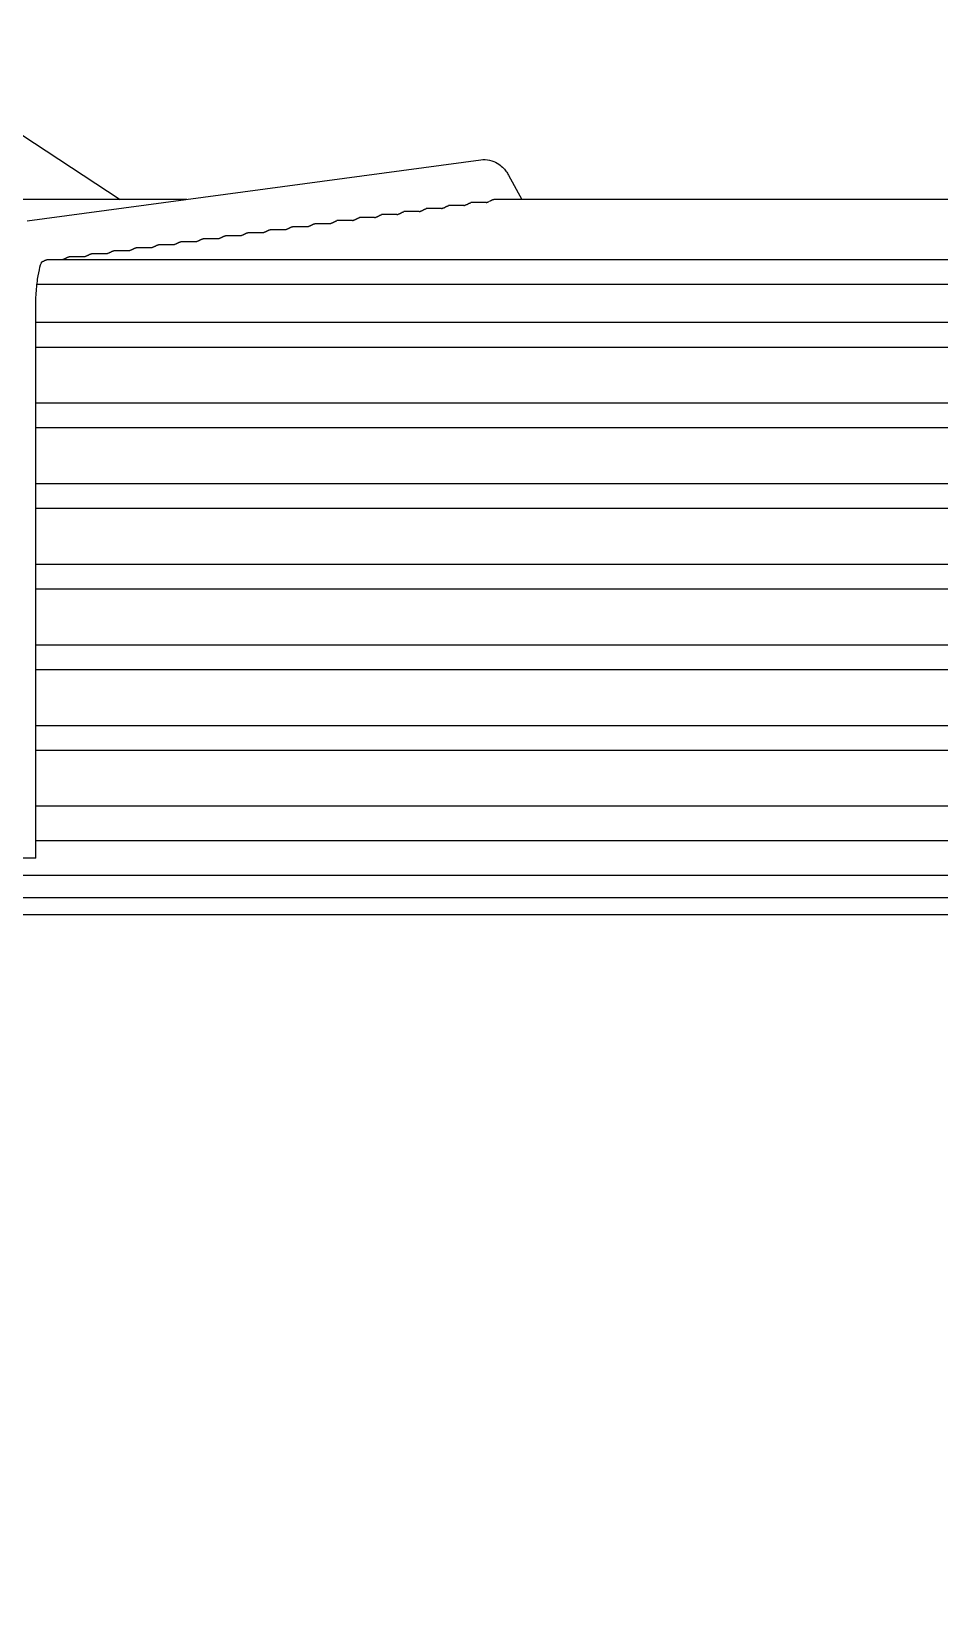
# Model space of a CAD drawing. Header units: millimetres. Extents: x 17700 to 32328, y 19251 to 29476.
# Drawn here: x 17989.74 to 17993.82, y 19600.84 to 19607.91 of the extents above; entities that cross this region are included whole.
import ezdxf

# ---------------------------------------------------------------- set-up
doc = ezdxf.new("R2010")
doc.units = ezdxf.units.MM
doc.header["$LTSCALE"] = 5
doc.layers.add('UNIT', color=6, linetype='Continuous')
doc.styles.add('SUBMITTAL', font='romans.shx', dxfattribs={"width": 0.75})
doc.dimstyles.new('SUBMITTAL', dxfattribs={"dimtxt": 0.09375, "dimasz": 0.09375, "dimexe": 0.03125, "dimexo": 0.0625, "dimgap": 0.0625, "dimtad": 0, "dimdec": 4, "dimzin": 4, "dimdsep": 46, "dimlunit": 4, "dimtxsty": 'SUBMITTAL', "dimcen": 0.09375, "dimclre": 6, "dimadec": 0, "dimazin": 0, "dimtfac": 1, "dimtdec": 0, "dimtofl": 0, "dimtmove": 0, "dimatfit": 3, "dimfxl": 0, "dimfrac": 2, "dimtolj": 1, "dimtzin": 4, "dimarcsym": 0})

msp = doc.modelspace()

# ---------------------------------------------------------------- linework, layer by layer
at = {"layer": 'UNIT'}
for p, q in [((17989.2003, 19607.7721), (17990.1372, 19607.1581)), ((17989.7205, 19607.0615), (17991.7559, 19607.3361)), ((17991.8808, 19607.2662), (17991.9408, 19607.1581)), ((17990.4367, 19607.1581), (17988.931, 19607.1581)), ((17995.8165, 19607.1581), (17991.814, 19607.1581)), ((17991.38, 19607.0894), (17991.3112, 19607.0894)), ((17991.4802, 19607.1029), (17991.4114, 19607.1029)), ((17991.5803, 19607.1164), (17991.5116, 19607.1164)), ((17991.6805, 19607.1299), (17991.6119, 19607.1299)), ((17991.7805, 19607.1434), (17991.7121, 19607.1434)), ((17990.8791, 19607.0219), (17990.8101, 19607.0219)), ((17990.9792, 19607.0354), (17990.9103, 19607.0354)), ((17991.0794, 19607.0489), (17991.0105, 19607.0489)), ((17991.1796, 19607.0624), (17991.1107, 19607.0624)), ((17991.2798, 19607.0759), (17991.211, 19607.0759)), ((17990.3781, 19606.9544), (17990.309, 19606.9544)), ((17990.4783, 19606.9679), (17990.4092, 19606.9679)), ((17990.5785, 19606.9814), (17990.5094, 19606.9814)), ((17990.6787, 19606.9949), (17990.6096, 19606.9949)), ((17990.7789, 19607.0084), (17990.7098, 19607.0084)), ((17997.8227, 19606.8869), (17989.8078, 19606.8869)), ((17989.9774, 19606.9004), (17989.9081, 19606.9004)), ((17990.0776, 19606.9139), (17990.0083, 19606.9139)), ((17990.1778, 19606.9274), (17990.1085, 19606.9274)), ((17990.2779, 19606.9409), (17990.2087, 19606.9409)), ((17989.7642, 19606.7767), (17997.8664, 19606.7767)), ((17989.7583, 19604.1995), (17989.7583, 19606.6689)), ((17997.8722, 19606.605), (17989.7583, 19606.605)), ((17989.7873, 19606.6064), (17989.7894, 19606.605)), ((17990.5369, 19606.6064), (17990.5369, 19606.605)), ((17989.7583, 19606.4948), (17997.8722, 19606.4948)), ((17997.8722, 19606.2428), (17989.7583, 19606.2428)), ((17989.7583, 19606.1326), (17997.8722, 19606.1326)), ((17997.8722, 19605.8806), (17989.7583, 19605.8806)), ((17989.7583, 19605.7704), (17997.8722, 19605.7704)), ((17997.8722, 19605.5184), (17989.7583, 19605.5184)), ((17989.7583, 19605.4081), (17997.8722, 19605.4081)), ((17997.8722, 19605.1562), (17989.7583, 19605.1562)), ((17989.7583, 19605.0459), (17997.8722, 19605.0459)), ((17997.8722, 19604.794), (17989.7583, 19604.794)), ((17989.7583, 19604.6837), (17997.8722, 19604.6837)), ((17997.8722, 19604.4318), (17989.7583, 19604.4318)), ((17989.7583, 19604.2782), (17997.8722, 19604.2782)), ((17989.7583, 19604.1995), (17989.5615, 19604.1995)), ((17989.1893, 19604.1227), (17998.4413, 19604.1227)), ((17976.9452, 19604.0223), (18010.6853, 19604.0223)), ((18010.6853, 19603.9436), (17976.9452, 19603.9436))]:
    msp.add_line(p, q, dxfattribs=at)
for start_param, end_param in [(0.23649, 0.259134), (1.752338, 1.774981)]:
    msp.add_ellipse((17992.0989, 19606.6705), major_axis=(-0.0861, -0.0478), ratio=0.875426, start_param=start_param, end_param=end_param, dxfattribs=at)
for points, knots in [([(17991.7559, 19607.3361), (17991.7692, 19607.3379), (17991.7833, 19607.3372), (17991.8089, 19607.3314), (17991.8204, 19607.3265), (17991.8394, 19607.3152), (17991.847, 19607.3089), (17991.8598, 19607.2964), (17991.8649, 19607.2903), (17991.8738, 19607.2782), (17991.8774, 19607.2722), (17991.8807, 19607.2663), (17991.8808, 19607.2662), (17991.8808, 19607.2662)], [3.1066861, 3.1066861, 3.1066861, 3.1066861, 3.1999885, 3.1999885, 3.2942363, 3.2942363, 3.388484, 3.388484, 3.4827318, 3.4827318, 3.5769796, 3.5769796, 3.577925, 3.577925, 3.577925, 3.577925]), ([(17991.7959, 19607.15), (17991.7969, 19607.1504), (17991.7978, 19607.1509), (17991.7988, 19607.1514), (17991.7997, 19607.1518), (17991.8005, 19607.1523), (17991.8014, 19607.1527), (17991.8022, 19607.1531), (17991.803, 19607.1535), (17991.8037, 19607.1539), (17991.8045, 19607.1543), (17991.8052, 19607.1546), (17991.8059, 19607.155), (17991.8065, 19607.1553), (17991.8072, 19607.1556), (17991.8078, 19607.1559), (17991.8083, 19607.1562), (17991.8089, 19607.1564), (17991.8094, 19607.1567), (17991.8099, 19607.1569), (17991.8104, 19607.1571), (17991.8109, 19607.1573), (17991.8113, 19607.1575), (17991.8117, 19607.1576), (17991.8121, 19607.1577), (17991.8125, 19607.1579), (17991.8128, 19607.1579), (17991.8131, 19607.158), (17991.8134, 19607.1581), (17991.8137, 19607.1581), (17991.8139, 19607.1581), (17991.8139, 19607.1581), (17991.814, 19607.1581), (17991.814, 19607.1581)], [0.2682927, 0.2682927, 0.2682927, 0.2682927, 0.2926829, 0.2926829, 0.2926829, 0.3170732, 0.3170732, 0.3170732, 0.3414634, 0.3414634, 0.3414634, 0.3658537, 0.3658537, 0.3658537, 0.3902439, 0.3902439, 0.3902439, 0.4146341, 0.4146341, 0.4146341, 0.4390244, 0.4390244, 0.4390244, 0.4634146, 0.4634146, 0.4634146, 0.4878049, 0.4878049, 0.4878049, 0.5121951, 0.5121951, 0.5121951, 0.5152045, 0.5152045, 0.5152045, 0.5152045]), ([(17991.2798, 19607.0759), (17991.281, 19607.0763), (17991.2822, 19607.0768), (17991.2833, 19607.0772), (17991.2846, 19607.0777), (17991.2858, 19607.0782), (17991.287, 19607.0787), (17991.2882, 19607.0792), (17991.2893, 19607.0797), (17991.2904, 19607.0802), (17991.2915, 19607.0807), (17991.2925, 19607.0812), (17991.2935, 19607.0816), (17991.2945, 19607.0821), (17991.2954, 19607.0826), (17991.2963, 19607.083), (17991.2972, 19607.0834), (17991.2981, 19607.0838), (17991.2989, 19607.0842), (17991.2997, 19607.0846), (17991.3005, 19607.085), (17991.3012, 19607.0854), (17991.3019, 19607.0857), (17991.3026, 19607.0861), (17991.3033, 19607.0864), (17991.3039, 19607.0867), (17991.3045, 19607.087), (17991.3051, 19607.0873), (17991.3057, 19607.0875), (17991.3062, 19607.0878), (17991.3067, 19607.088), (17991.3072, 19607.0882), (17991.3077, 19607.0884), (17991.3081, 19607.0886), (17991.3086, 19607.0887), (17991.309, 19607.0889), (17991.3093, 19607.089), (17991.3097, 19607.0891), (17991.31, 19607.0892), (17991.3103, 19607.0893), (17991.3106, 19607.0893), (17991.3109, 19607.0894), (17991.3111, 19607.0894), (17991.3111, 19607.0894), (17991.3112, 19607.0894), (17991.3112, 19607.0894)], [0.1733855, 0.1733855, 0.1733855, 0.1733855, 0.195122, 0.195122, 0.195122, 0.2195122, 0.2195122, 0.2195122, 0.2439024, 0.2439024, 0.2439024, 0.2682927, 0.2682927, 0.2682927, 0.2926829, 0.2926829, 0.2926829, 0.3170732, 0.3170732, 0.3170732, 0.3414634, 0.3414634, 0.3414634, 0.3658537, 0.3658537, 0.3658537, 0.3902439, 0.3902439, 0.3902439, 0.4146341, 0.4146341, 0.4146341, 0.4390244, 0.4390244, 0.4390244, 0.4634146, 0.4634146, 0.4634146, 0.4878049, 0.4878049, 0.4878049, 0.5121951, 0.5121951, 0.5121951, 0.5157051, 0.5157051, 0.5157051, 0.5157051]), ([(17991.38, 19607.0894), (17991.3812, 19607.0898), (17991.3824, 19607.0903), (17991.3836, 19607.0907), (17991.3849, 19607.0912), (17991.3861, 19607.0917), (17991.3873, 19607.0922), (17991.3884, 19607.0927), (17991.3896, 19607.0932), (17991.3906, 19607.0937), (17991.3917, 19607.0942), (17991.3928, 19607.0947), (17991.3937, 19607.0952), (17991.3947, 19607.0956), (17991.3957, 19607.0961), (17991.3966, 19607.0965), (17991.3974, 19607.0969), (17991.3983, 19607.0974), (17991.3991, 19607.0978), (17991.3999, 19607.0981), (17991.4007, 19607.0985), (17991.4014, 19607.0989), (17991.4021, 19607.0992), (17991.4028, 19607.0996), (17991.4035, 19607.0999), (17991.4041, 19607.1002), (17991.4048, 19607.1005), (17991.4053, 19607.1008), (17991.4059, 19607.101), (17991.4065, 19607.1013), (17991.407, 19607.1015), (17991.4075, 19607.1017), (17991.4079, 19607.1019), (17991.4084, 19607.1021), (17991.4088, 19607.1022), (17991.4092, 19607.1024), (17991.4096, 19607.1025), (17991.4099, 19607.1026), (17991.4103, 19607.1027), (17991.4106, 19607.1028), (17991.4108, 19607.1028), (17991.4111, 19607.1029), (17991.4113, 19607.1029), (17991.4114, 19607.1029), (17991.4114, 19607.1029), (17991.4114, 19607.1029)], [0.1730327, 0.1730327, 0.1730327, 0.1730327, 0.195122, 0.195122, 0.195122, 0.2195122, 0.2195122, 0.2195122, 0.2439024, 0.2439024, 0.2439024, 0.2682927, 0.2682927, 0.2682927, 0.2926829, 0.2926829, 0.2926829, 0.3170732, 0.3170732, 0.3170732, 0.3414634, 0.3414634, 0.3414634, 0.3658537, 0.3658537, 0.3658537, 0.3902439, 0.3902439, 0.3902439, 0.4146341, 0.4146341, 0.4146341, 0.4390244, 0.4390244, 0.4390244, 0.4634146, 0.4634146, 0.4634146, 0.4878049, 0.4878049, 0.4878049, 0.5121951, 0.5121951, 0.5121951, 0.5157186, 0.5157186, 0.5157186, 0.5157186]), ([(17991.4802, 19607.1029), (17991.4814, 19607.1033), (17991.4826, 19607.1038), (17991.4838, 19607.1042), (17991.4851, 19607.1048), (17991.4863, 19607.1053), (17991.4875, 19607.1058), (17991.4887, 19607.1063), (17991.4898, 19607.1068), (17991.4909, 19607.1072), (17991.492, 19607.1077), (17991.493, 19607.1082), (17991.494, 19607.1087), (17991.495, 19607.1091), (17991.4959, 19607.1096), (17991.4968, 19607.11), (17991.4977, 19607.1104), (17991.4985, 19607.1109), (17991.4993, 19607.1113), (17991.5002, 19607.1117), (17991.5009, 19607.112), (17991.5016, 19607.1124), (17991.5024, 19607.1127), (17991.5031, 19607.1131), (17991.5037, 19607.1134), (17991.5044, 19607.1137), (17991.505, 19607.114), (17991.5056, 19607.1143), (17991.5061, 19607.1145), (17991.5067, 19607.1148), (17991.5072, 19607.115), (17991.5077, 19607.1152), (17991.5082, 19607.1154), (17991.5086, 19607.1156), (17991.509, 19607.1157), (17991.5094, 19607.1159), (17991.5098, 19607.116), (17991.5102, 19607.1161), (17991.5105, 19607.1162), (17991.5108, 19607.1163), (17991.5111, 19607.1163), (17991.5113, 19607.1164), (17991.5115, 19607.1164), (17991.5116, 19607.1164), (17991.5116, 19607.1164), (17991.5116, 19607.1164)], [0.17268, 0.17268, 0.17268, 0.17268, 0.195122, 0.195122, 0.195122, 0.2195122, 0.2195122, 0.2195122, 0.2439024, 0.2439024, 0.2439024, 0.2682927, 0.2682927, 0.2682927, 0.2926829, 0.2926829, 0.2926829, 0.3170732, 0.3170732, 0.3170732, 0.3414634, 0.3414634, 0.3414634, 0.3658537, 0.3658537, 0.3658537, 0.3902439, 0.3902439, 0.3902439, 0.4146341, 0.4146341, 0.4146341, 0.4390244, 0.4390244, 0.4390244, 0.4634146, 0.4634146, 0.4634146, 0.4878049, 0.4878049, 0.4878049, 0.5121951, 0.5121951, 0.5121951, 0.515732, 0.515732, 0.515732, 0.515732]), ([(17991.5803, 19607.1164), (17991.5816, 19607.1168), (17991.5829, 19607.1173), (17991.5841, 19607.1178), (17991.5853, 19607.1183), (17991.5866, 19607.1188), (17991.5877, 19607.1193), (17991.5889, 19607.1198), (17991.59, 19607.1203), (17991.5911, 19607.1207), (17991.5922, 19607.1212), (17991.5932, 19607.1217), (17991.5942, 19607.1222), (17991.5952, 19607.1226), (17991.5961, 19607.1231), (17991.597, 19607.1235), (17991.5979, 19607.1239), (17991.5988, 19607.1244), (17991.5996, 19607.1248), (17991.6004, 19607.1252), (17991.6012, 19607.1255), (17991.6019, 19607.1259), (17991.6026, 19607.1262), (17991.6033, 19607.1266), (17991.604, 19607.1269), (17991.6046, 19607.1272), (17991.6052, 19607.1275), (17991.6058, 19607.1278), (17991.6064, 19607.128), (17991.6069, 19607.1283), (17991.6074, 19607.1285), (17991.6079, 19607.1287), (17991.6084, 19607.1289), (17991.6088, 19607.1291), (17991.6093, 19607.1292), (17991.6097, 19607.1294), (17991.61, 19607.1295), (17991.6104, 19607.1296), (17991.6107, 19607.1297), (17991.611, 19607.1298), (17991.6113, 19607.1298), (17991.6116, 19607.1298), (17991.6118, 19607.1299), (17991.6118, 19607.1299), (17991.6118, 19607.1299), (17991.6119, 19607.1299)], [0.1723275, 0.1723275, 0.1723275, 0.1723275, 0.195122, 0.195122, 0.195122, 0.2195122, 0.2195122, 0.2195122, 0.2439024, 0.2439024, 0.2439024, 0.2682927, 0.2682927, 0.2682927, 0.2926829, 0.2926829, 0.2926829, 0.3170732, 0.3170732, 0.3170732, 0.3414634, 0.3414634, 0.3414634, 0.3658537, 0.3658537, 0.3658537, 0.3902439, 0.3902439, 0.3902439, 0.4146341, 0.4146341, 0.4146341, 0.4390244, 0.4390244, 0.4390244, 0.4634146, 0.4634146, 0.4634146, 0.4878049, 0.4878049, 0.4878049, 0.5121951, 0.5121951, 0.5121951, 0.5157454, 0.5157454, 0.5157454, 0.5157454]), ([(17991.6805, 19607.1299), (17991.6818, 19607.1303), (17991.6831, 19607.1308), (17991.6843, 19607.1313), (17991.6856, 19607.1318), (17991.6868, 19607.1323), (17991.688, 19607.1328), (17991.6892, 19607.1333), (17991.6903, 19607.1338), (17991.6914, 19607.1343), (17991.6924, 19607.1347), (17991.6935, 19607.1352), (17991.6944, 19607.1357), (17991.6954, 19607.1361), (17991.6964, 19607.1366), (17991.6973, 19607.137), (17991.6981, 19607.1374), (17991.699, 19607.1379), (17991.6998, 19607.1383), (17991.7006, 19607.1387), (17991.7014, 19607.139), (17991.7021, 19607.1394), (17991.7028, 19607.1397), (17991.7035, 19607.1401), (17991.7042, 19607.1404), (17991.7048, 19607.1407), (17991.7054, 19607.141), (17991.706, 19607.1413), (17991.7066, 19607.1415), (17991.7071, 19607.1418), (17991.7076, 19607.142), (17991.7081, 19607.1422), (17991.7086, 19607.1424), (17991.7091, 19607.1426), (17991.7095, 19607.1427), (17991.7099, 19607.1429), (17991.7102, 19607.143), (17991.7106, 19607.1431), (17991.7109, 19607.1432), (17991.7112, 19607.1432), (17991.7115, 19607.1433), (17991.7118, 19607.1433), (17991.712, 19607.1434), (17991.712, 19607.1434), (17991.7121, 19607.1434), (17991.7121, 19607.1434)], [0.1719755, 0.1719755, 0.1719755, 0.1719755, 0.195122, 0.195122, 0.195122, 0.2195122, 0.2195122, 0.2195122, 0.2439024, 0.2439024, 0.2439024, 0.2682927, 0.2682927, 0.2682927, 0.2926829, 0.2926829, 0.2926829, 0.3170732, 0.3170732, 0.3170732, 0.3414634, 0.3414634, 0.3414634, 0.3658537, 0.3658537, 0.3658537, 0.3902439, 0.3902439, 0.3902439, 0.4146341, 0.4146341, 0.4146341, 0.4390244, 0.4390244, 0.4390244, 0.4634146, 0.4634146, 0.4634146, 0.4878049, 0.4878049, 0.4878049, 0.5121951, 0.5121951, 0.5121951, 0.5157586, 0.5157586, 0.5157586, 0.5157586]), ([(17991.7805, 19607.1434), (17991.7808, 19607.1435), (17991.7811, 19607.1436), (17991.7814, 19607.1437), (17991.7828, 19607.1442), (17991.7841, 19607.1447), (17991.7855, 19607.1453), (17991.7868, 19607.1458), (17991.788, 19607.1463), (17991.7892, 19607.1469), (17991.7904, 19607.1474), (17991.7916, 19607.1479), (17991.7927, 19607.1484)], [0.16559879, 0.16559879, 0.16559879, 0.16559879, 0.17073171, 0.17073171, 0.17073171, 0.19512195, 0.19512195, 0.19512195, 0.2195122, 0.2195122, 0.2195122, 0.24390244, 0.24390244, 0.24390244, 0.24390244]), ([(17990.7789, 19607.0084), (17990.78, 19607.0088), (17990.7811, 19607.0092), (17990.7821, 19607.0096), (17990.7834, 19607.0102), (17990.7846, 19607.0107), (17990.7858, 19607.0112), (17990.787, 19607.0117), (17990.7881, 19607.0122), (17990.7892, 19607.0127), (17990.7903, 19607.0132), (17990.7913, 19607.0136), (17990.7923, 19607.0141), (17990.7933, 19607.0146), (17990.7943, 19607.015), (17990.7952, 19607.0155), (17990.7961, 19607.0159), (17990.7969, 19607.0163), (17990.7977, 19607.0167), (17990.7985, 19607.0171), (17990.7993, 19607.0175), (17990.8, 19607.0179), (17990.8008, 19607.0182), (17990.8015, 19607.0186), (17990.8021, 19607.0189), (17990.8028, 19607.0192), (17990.8034, 19607.0195), (17990.804, 19607.0198), (17990.8045, 19607.02), (17990.8051, 19607.0203), (17990.8056, 19607.0205), (17990.8061, 19607.0207), (17990.8066, 19607.0209), (17990.807, 19607.0211), (17990.8074, 19607.0213), (17990.8079, 19607.0214), (17990.8082, 19607.0215), (17990.8086, 19607.0216), (17990.8089, 19607.0217), (17990.8092, 19607.0218), (17990.8095, 19607.0218), (17990.8098, 19607.0219), (17990.81, 19607.0219), (17990.81, 19607.0219), (17990.81, 19607.0219), (17990.8101, 19607.0219)], [0.1751457, 0.1751457, 0.1751457, 0.1751457, 0.195122, 0.195122, 0.195122, 0.2195122, 0.2195122, 0.2195122, 0.2439024, 0.2439024, 0.2439024, 0.2682927, 0.2682927, 0.2682927, 0.2926829, 0.2926829, 0.2926829, 0.3170732, 0.3170732, 0.3170732, 0.3414634, 0.3414634, 0.3414634, 0.3658537, 0.3658537, 0.3658537, 0.3902439, 0.3902439, 0.3902439, 0.4146341, 0.4146341, 0.4146341, 0.4390244, 0.4390244, 0.4390244, 0.4634146, 0.4634146, 0.4634146, 0.4878049, 0.4878049, 0.4878049, 0.5121951, 0.5121951, 0.5121951, 0.5156368, 0.5156368, 0.5156368, 0.5156368]), ([(17990.8791, 19607.0219), (17990.8802, 19607.0223), (17990.8813, 19607.0227), (17990.8824, 19607.0232), (17990.8837, 19607.0237), (17990.8849, 19607.0242), (17990.8861, 19607.0247), (17990.8873, 19607.0252), (17990.8884, 19607.0257), (17990.8895, 19607.0262), (17990.8905, 19607.0267), (17990.8916, 19607.0271), (17990.8926, 19607.0276), (17990.8936, 19607.0281), (17990.8945, 19607.0285), (17990.8954, 19607.029), (17990.8963, 19607.0294), (17990.8971, 19607.0298), (17990.898, 19607.0302), (17990.8988, 19607.0306), (17990.8995, 19607.031), (17990.9003, 19607.0314), (17990.901, 19607.0317), (17990.9017, 19607.0321), (17990.9023, 19607.0324), (17990.903, 19607.0327), (17990.9036, 19607.033), (17990.9042, 19607.0333), (17990.9048, 19607.0335), (17990.9053, 19607.0338), (17990.9058, 19607.034), (17990.9063, 19607.0342), (17990.9068, 19607.0344), (17990.9072, 19607.0346), (17990.9077, 19607.0348), (17990.9081, 19607.0349), (17990.9084, 19607.035), (17990.9088, 19607.0351), (17990.9091, 19607.0352), (17990.9094, 19607.0353), (17990.9097, 19607.0353), (17990.91, 19607.0354), (17990.9102, 19607.0354), (17990.9102, 19607.0354), (17990.9103, 19607.0354), (17990.9103, 19607.0354)], [0.1747945, 0.1747945, 0.1747945, 0.1747945, 0.195122, 0.195122, 0.195122, 0.2195122, 0.2195122, 0.2195122, 0.2439024, 0.2439024, 0.2439024, 0.2682927, 0.2682927, 0.2682927, 0.2926829, 0.2926829, 0.2926829, 0.3170732, 0.3170732, 0.3170732, 0.3414634, 0.3414634, 0.3414634, 0.3658537, 0.3658537, 0.3658537, 0.3902439, 0.3902439, 0.3902439, 0.4146341, 0.4146341, 0.4146341, 0.4390244, 0.4390244, 0.4390244, 0.4634146, 0.4634146, 0.4634146, 0.4878049, 0.4878049, 0.4878049, 0.5121951, 0.5121951, 0.5121951, 0.5156505, 0.5156505, 0.5156505, 0.5156505]), ([(17990.9792, 19607.0354), (17990.9804, 19607.0358), (17990.9815, 19607.0362), (17990.9826, 19607.0367), (17990.9839, 19607.0372), (17990.9851, 19607.0377), (17990.9863, 19607.0382), (17990.9875, 19607.0387), (17990.9886, 19607.0392), (17990.9897, 19607.0397), (17990.9908, 19607.0402), (17990.9918, 19607.0407), (17990.9928, 19607.0411), (17990.9938, 19607.0416), (17990.9947, 19607.042), (17990.9956, 19607.0425), (17990.9965, 19607.0429), (17990.9974, 19607.0433), (17990.9982, 19607.0437), (17990.999, 19607.0441), (17990.9998, 19607.0445), (17991.0005, 19607.0449), (17991.0012, 19607.0452), (17991.0019, 19607.0456), (17991.0026, 19607.0459), (17991.0032, 19607.0462), (17991.0038, 19607.0465), (17991.0044, 19607.0468), (17991.005, 19607.047), (17991.0055, 19607.0473), (17991.0061, 19607.0475), (17991.0066, 19607.0477), (17991.007, 19607.0479), (17991.0075, 19607.0481), (17991.0079, 19607.0483), (17991.0083, 19607.0484), (17991.0087, 19607.0485), (17991.009, 19607.0486), (17991.0094, 19607.0487), (17991.0097, 19607.0488), (17991.0099, 19607.0488), (17991.0102, 19607.0489), (17991.0104, 19607.0489), (17991.0105, 19607.0489), (17991.0105, 19607.0489), (17991.0105, 19607.0489)], [0.1744428, 0.1744428, 0.1744428, 0.1744428, 0.195122, 0.195122, 0.195122, 0.2195122, 0.2195122, 0.2195122, 0.2439024, 0.2439024, 0.2439024, 0.2682927, 0.2682927, 0.2682927, 0.2926829, 0.2926829, 0.2926829, 0.3170732, 0.3170732, 0.3170732, 0.3414634, 0.3414634, 0.3414634, 0.3658537, 0.3658537, 0.3658537, 0.3902439, 0.3902439, 0.3902439, 0.4146341, 0.4146341, 0.4146341, 0.4390244, 0.4390244, 0.4390244, 0.4634146, 0.4634146, 0.4634146, 0.4878049, 0.4878049, 0.4878049, 0.5121951, 0.5121951, 0.5121951, 0.5156642, 0.5156642, 0.5156642, 0.5156642]), ([(17991.0794, 19607.0489), (17991.0806, 19607.0493), (17991.0817, 19607.0498), (17991.0829, 19607.0502), (17991.0841, 19607.0507), (17991.0854, 19607.0512), (17991.0865, 19607.0517), (17991.0877, 19607.0522), (17991.0889, 19607.0527), (17991.0899, 19607.0532), (17991.091, 19607.0537), (17991.092, 19607.0542), (17991.093, 19607.0546), (17991.094, 19607.0551), (17991.095, 19607.0555), (17991.0959, 19607.056), (17991.0968, 19607.0564), (17991.0976, 19607.0568), (17991.0984, 19607.0572), (17991.0992, 19607.0576), (17991.1, 19607.058), (17991.1007, 19607.0584), (17991.1015, 19607.0587), (17991.1021, 19607.0591), (17991.1028, 19607.0594), (17991.1035, 19607.0597), (17991.1041, 19607.06), (17991.1047, 19607.0603), (17991.1052, 19607.0605), (17991.1058, 19607.0608), (17991.1063, 19607.061), (17991.1068, 19607.0612), (17991.1073, 19607.0614), (17991.1077, 19607.0616), (17991.1081, 19607.0618), (17991.1085, 19607.0619), (17991.1089, 19607.062), (17991.1093, 19607.0621), (17991.1096, 19607.0622), (17991.1099, 19607.0623), (17991.1102, 19607.0623), (17991.1104, 19607.0624), (17991.1107, 19607.0624), (17991.1107, 19607.0624), (17991.1107, 19607.0624), (17991.1107, 19607.0624)], [0.1740907, 0.1740907, 0.1740907, 0.1740907, 0.195122, 0.195122, 0.195122, 0.2195122, 0.2195122, 0.2195122, 0.2439024, 0.2439024, 0.2439024, 0.2682927, 0.2682927, 0.2682927, 0.2926829, 0.2926829, 0.2926829, 0.3170732, 0.3170732, 0.3170732, 0.3414634, 0.3414634, 0.3414634, 0.3658537, 0.3658537, 0.3658537, 0.3902439, 0.3902439, 0.3902439, 0.4146341, 0.4146341, 0.4146341, 0.4390244, 0.4390244, 0.4390244, 0.4634146, 0.4634146, 0.4634146, 0.4878049, 0.4878049, 0.4878049, 0.5121951, 0.5121951, 0.5121951, 0.5156779, 0.5156779, 0.5156779, 0.5156779]), ([(17991.1796, 19607.0624), (17991.1808, 19607.0628), (17991.182, 19607.0633), (17991.1831, 19607.0637), (17991.1844, 19607.0642), (17991.1856, 19607.0647), (17991.1868, 19607.0652), (17991.188, 19607.0657), (17991.1891, 19607.0662), (17991.1902, 19607.0667), (17991.1913, 19607.0672), (17991.1923, 19607.0677), (17991.1933, 19607.0681), (17991.1943, 19607.0686), (17991.1952, 19607.0691), (17991.1961, 19607.0695), (17991.197, 19607.0699), (17991.1978, 19607.0703), (17991.1986, 19607.0707), (17991.1995, 19607.0711), (17991.2002, 19607.0715), (17991.201, 19607.0719), (17991.2017, 19607.0722), (17991.2024, 19607.0726), (17991.203, 19607.0729), (17991.2037, 19607.0732), (17991.2043, 19607.0735), (17991.2049, 19607.0738), (17991.2055, 19607.074), (17991.206, 19607.0743), (17991.2065, 19607.0745), (17991.207, 19607.0747), (17991.2075, 19607.0749), (17991.2079, 19607.0751), (17991.2084, 19607.0752), (17991.2088, 19607.0754), (17991.2091, 19607.0755), (17991.2095, 19607.0756), (17991.2098, 19607.0757), (17991.2101, 19607.0758), (17991.2104, 19607.0758), (17991.2107, 19607.0759), (17991.2109, 19607.0759), (17991.2109, 19607.0759), (17991.2109, 19607.0759), (17991.211, 19607.0759)], [0.1737382, 0.1737382, 0.1737382, 0.1737382, 0.195122, 0.195122, 0.195122, 0.2195122, 0.2195122, 0.2195122, 0.2439024, 0.2439024, 0.2439024, 0.2682927, 0.2682927, 0.2682927, 0.2926829, 0.2926829, 0.2926829, 0.3170732, 0.3170732, 0.3170732, 0.3414634, 0.3414634, 0.3414634, 0.3658537, 0.3658537, 0.3658537, 0.3902439, 0.3902439, 0.3902439, 0.4146341, 0.4146341, 0.4146341, 0.4390244, 0.4390244, 0.4390244, 0.4634146, 0.4634146, 0.4634146, 0.4878049, 0.4878049, 0.4878049, 0.5121951, 0.5121951, 0.5121951, 0.5156915, 0.5156915, 0.5156915, 0.5156915]), ([(17990.2779, 19606.9409), (17990.279, 19606.9413), (17990.28, 19606.9417), (17990.2809, 19606.9421), (17990.2822, 19606.9426), (17990.2834, 19606.9431), (17990.2846, 19606.9436), (17990.2858, 19606.9441), (17990.287, 19606.9446), (17990.288, 19606.9451), (17990.2891, 19606.9456), (17990.2902, 19606.9461), (17990.2912, 19606.9466), (17990.2921, 19606.947), (17990.2931, 19606.9475), (17990.294, 19606.9479), (17990.2949, 19606.9484), (17990.2957, 19606.9488), (17990.2966, 19606.9492), (17990.2974, 19606.9496), (17990.2981, 19606.95), (17990.2989, 19606.9504), (17990.2996, 19606.9507), (17990.3003, 19606.9511), (17990.301, 19606.9514), (17990.3016, 19606.9517), (17990.3022, 19606.952), (17990.3028, 19606.9523), (17990.3034, 19606.9526), (17990.304, 19606.9528), (17990.3045, 19606.953), (17990.305, 19606.9532), (17990.3054, 19606.9534), (17990.3059, 19606.9536), (17990.3063, 19606.9538), (17990.3067, 19606.9539), (17990.3071, 19606.954), (17990.3075, 19606.9542), (17990.3078, 19606.9542), (17990.3081, 19606.9543), (17990.3084, 19606.9544), (17990.3086, 19606.9544), (17990.3089, 19606.9544), (17990.3089, 19606.9544), (17990.3089, 19606.9544), (17990.309, 19606.9544)], [0.1768915, 0.1768915, 0.1768915, 0.1768915, 0.195122, 0.195122, 0.195122, 0.2195122, 0.2195122, 0.2195122, 0.2439024, 0.2439024, 0.2439024, 0.2682927, 0.2682927, 0.2682927, 0.2926829, 0.2926829, 0.2926829, 0.3170732, 0.3170732, 0.3170732, 0.3414634, 0.3414634, 0.3414634, 0.3658537, 0.3658537, 0.3658537, 0.3902439, 0.3902439, 0.3902439, 0.4146341, 0.4146341, 0.4146341, 0.4390244, 0.4390244, 0.4390244, 0.4634146, 0.4634146, 0.4634146, 0.4878049, 0.4878049, 0.4878049, 0.5121951, 0.5121951, 0.5121951, 0.515568, 0.515568, 0.515568, 0.515568]), ([(17990.3781, 19606.9544), (17990.3792, 19606.9548), (17990.3802, 19606.9552), (17990.3812, 19606.9556), (17990.3825, 19606.9561), (17990.3837, 19606.9566), (17990.3849, 19606.9571), (17990.3861, 19606.9576), (17990.3872, 19606.9581), (17990.3883, 19606.9586), (17990.3894, 19606.9591), (17990.3904, 19606.9596), (17990.3914, 19606.9601), (17990.3924, 19606.9605), (17990.3933, 19606.961), (17990.3942, 19606.9614), (17990.3951, 19606.9619), (17990.396, 19606.9623), (17990.3968, 19606.9627), (17990.3976, 19606.9631), (17990.3984, 19606.9635), (17990.3991, 19606.9639), (17990.3998, 19606.9642), (17990.4005, 19606.9646), (17990.4012, 19606.9649), (17990.4019, 19606.9652), (17990.4025, 19606.9655), (17990.4031, 19606.9658), (17990.4036, 19606.966), (17990.4042, 19606.9663), (17990.4047, 19606.9665), (17990.4052, 19606.9667), (17990.4057, 19606.9669), (17990.4061, 19606.9671), (17990.4065, 19606.9673), (17990.4069, 19606.9674), (17990.4073, 19606.9675), (17990.4077, 19606.9677), (17990.408, 19606.9677), (17990.4083, 19606.9678), (17990.4086, 19606.9679), (17990.4089, 19606.9679), (17990.4091, 19606.9679), (17990.4091, 19606.9679), (17990.4091, 19606.9679), (17990.4092, 19606.9679)], [0.1765439, 0.1765439, 0.1765439, 0.1765439, 0.195122, 0.195122, 0.195122, 0.2195122, 0.2195122, 0.2195122, 0.2439024, 0.2439024, 0.2439024, 0.2682927, 0.2682927, 0.2682927, 0.2926829, 0.2926829, 0.2926829, 0.3170732, 0.3170732, 0.3170732, 0.3414634, 0.3414634, 0.3414634, 0.3658537, 0.3658537, 0.3658537, 0.3902439, 0.3902439, 0.3902439, 0.4146341, 0.4146341, 0.4146341, 0.4390244, 0.4390244, 0.4390244, 0.4634146, 0.4634146, 0.4634146, 0.4878049, 0.4878049, 0.4878049, 0.5121951, 0.5121951, 0.5121951, 0.5155818, 0.5155818, 0.5155818, 0.5155818]), ([(17990.4783, 19606.9679), (17990.4794, 19606.9683), (17990.4804, 19606.9687), (17990.4814, 19606.9691), (17990.4827, 19606.9696), (17990.4839, 19606.9701), (17990.4851, 19606.9706), (17990.4863, 19606.9711), (17990.4874, 19606.9716), (17990.4885, 19606.9721), (17990.4896, 19606.9726), (17990.4906, 19606.9731), (17990.4916, 19606.9736), (17990.4926, 19606.9741), (17990.4936, 19606.9745), (17990.4945, 19606.975), (17990.4954, 19606.9754), (17990.4962, 19606.9758), (17990.497, 19606.9762), (17990.4978, 19606.9766), (17990.4986, 19606.977), (17990.4993, 19606.9774), (17990.5001, 19606.9777), (17990.5008, 19606.9781), (17990.5014, 19606.9784), (17990.5021, 19606.9787), (17990.5027, 19606.979), (17990.5033, 19606.9793), (17990.5039, 19606.9795), (17990.5044, 19606.9798), (17990.5049, 19606.98), (17990.5054, 19606.9802), (17990.5059, 19606.9804), (17990.5063, 19606.9806), (17990.5068, 19606.9808), (17990.5072, 19606.9809), (17990.5075, 19606.981), (17990.5079, 19606.9811), (17990.5082, 19606.9812), (17990.5085, 19606.9813), (17990.5088, 19606.9814), (17990.5091, 19606.9814), (17990.5093, 19606.9814), (17990.5093, 19606.9814), (17990.5094, 19606.9814), (17990.5094, 19606.9814)], [0.1761954, 0.1761954, 0.1761954, 0.1761954, 0.195122, 0.195122, 0.195122, 0.2195122, 0.2195122, 0.2195122, 0.2439024, 0.2439024, 0.2439024, 0.2682927, 0.2682927, 0.2682927, 0.2926829, 0.2926829, 0.2926829, 0.3170732, 0.3170732, 0.3170732, 0.3414634, 0.3414634, 0.3414634, 0.3658537, 0.3658537, 0.3658537, 0.3902439, 0.3902439, 0.3902439, 0.4146341, 0.4146341, 0.4146341, 0.4390244, 0.4390244, 0.4390244, 0.4634146, 0.4634146, 0.4634146, 0.4878049, 0.4878049, 0.4878049, 0.5121951, 0.5121951, 0.5121951, 0.5155955, 0.5155955, 0.5155955, 0.5155955]), ([(17990.5785, 19606.9814), (17990.5796, 19606.9818), (17990.5806, 19606.9822), (17990.5816, 19606.9826), (17990.5829, 19606.9831), (17990.5842, 19606.9836), (17990.5854, 19606.9841), (17990.5865, 19606.9847), (17990.5877, 19606.9852), (17990.5888, 19606.9856), (17990.5898, 19606.9861), (17990.5909, 19606.9866), (17990.5919, 19606.9871), (17990.5928, 19606.9876), (17990.5938, 19606.988), (17990.5947, 19606.9885), (17990.5956, 19606.9889), (17990.5964, 19606.9893), (17990.5973, 19606.9897), (17990.5981, 19606.9901), (17990.5988, 19606.9905), (17990.5996, 19606.9909), (17990.6003, 19606.9912), (17990.601, 19606.9916), (17990.6017, 19606.9919), (17990.6023, 19606.9922), (17990.6029, 19606.9925), (17990.6035, 19606.9928), (17990.6041, 19606.993), (17990.6046, 19606.9933), (17990.6051, 19606.9935), (17990.6057, 19606.9937), (17990.6061, 19606.9939), (17990.6066, 19606.9941), (17990.607, 19606.9943), (17990.6074, 19606.9944), (17990.6078, 19606.9945), (17990.6081, 19606.9946), (17990.6085, 19606.9947), (17990.6088, 19606.9948), (17990.609, 19606.9949), (17990.6093, 19606.9949), (17990.6095, 19606.9949), (17990.6096, 19606.9949), (17990.6096, 19606.9949), (17990.6096, 19606.9949)], [0.1758462, 0.1758462, 0.1758462, 0.1758462, 0.195122, 0.195122, 0.195122, 0.2195122, 0.2195122, 0.2195122, 0.2439024, 0.2439024, 0.2439024, 0.2682927, 0.2682927, 0.2682927, 0.2926829, 0.2926829, 0.2926829, 0.3170732, 0.3170732, 0.3170732, 0.3414634, 0.3414634, 0.3414634, 0.3658537, 0.3658537, 0.3658537, 0.3902439, 0.3902439, 0.3902439, 0.4146341, 0.4146341, 0.4146341, 0.4390244, 0.4390244, 0.4390244, 0.4634146, 0.4634146, 0.4634146, 0.4878049, 0.4878049, 0.4878049, 0.5121951, 0.5121951, 0.5121951, 0.5156093, 0.5156093, 0.5156093, 0.5156093]), ([(17990.6787, 19606.9949), (17990.6798, 19606.9953), (17990.6809, 19606.9957), (17990.6819, 19606.9961), (17990.6832, 19606.9966), (17990.6844, 19606.9972), (17990.6856, 19606.9977), (17990.6868, 19606.9982), (17990.6879, 19606.9987), (17990.689, 19606.9992), (17990.6901, 19606.9996), (17990.6911, 19607.0001), (17990.6921, 19607.0006), (17990.6931, 19607.0011), (17990.694, 19607.0015), (17990.6949, 19607.002), (17990.6958, 19607.0024), (17990.6967, 19607.0028), (17990.6975, 19607.0032), (17990.6983, 19607.0036), (17990.6991, 19607.004), (17990.6998, 19607.0044), (17990.7005, 19607.0047), (17990.7012, 19607.0051), (17990.7019, 19607.0054), (17990.7025, 19607.0057), (17990.7032, 19607.006), (17990.7037, 19607.0063), (17990.7043, 19607.0065), (17990.7049, 19607.0068), (17990.7054, 19607.007), (17990.7059, 19607.0072), (17990.7064, 19607.0074), (17990.7068, 19607.0076), (17990.7072, 19607.0078), (17990.7076, 19607.0079), (17990.708, 19607.008), (17990.7084, 19607.0081), (17990.7087, 19607.0082), (17990.709, 19607.0083), (17990.7093, 19607.0084), (17990.7095, 19607.0084), (17990.7098, 19607.0084), (17990.7098, 19607.0084), (17990.7098, 19607.0084), (17990.7098, 19607.0084)], [0.1754963, 0.1754963, 0.1754963, 0.1754963, 0.195122, 0.195122, 0.195122, 0.2195122, 0.2195122, 0.2195122, 0.2439024, 0.2439024, 0.2439024, 0.2682927, 0.2682927, 0.2682927, 0.2926829, 0.2926829, 0.2926829, 0.3170732, 0.3170732, 0.3170732, 0.3414634, 0.3414634, 0.3414634, 0.3658537, 0.3658537, 0.3658537, 0.3902439, 0.3902439, 0.3902439, 0.4146341, 0.4146341, 0.4146341, 0.4390244, 0.4390244, 0.4390244, 0.4634146, 0.4634146, 0.4634146, 0.4878049, 0.4878049, 0.4878049, 0.5121951, 0.5121951, 0.5121951, 0.5156231, 0.5156231, 0.5156231, 0.5156231]), ([(17989.7583, 19606.6689), (17989.7583, 19606.6953), (17989.7593, 19606.7217), (17989.7632, 19606.7713), (17989.7661, 19606.7945), (17989.7728, 19606.8339), (17989.7766, 19606.8505), (17989.7819, 19606.8684), (17989.7835, 19606.8729), (17989.7849, 19606.8767)], [1.5707963, 1.5707963, 1.5707963, 1.5707963, 1.8648194, 1.8648194, 2.1537199, 2.1537199, 2.4236626, 2.4236626, 2.5311599, 2.5311599, 2.5311599, 2.5311599]), ([(17989.7848, 19606.8766), (17989.7855, 19606.877), (17989.7862, 19606.8773), (17989.7869, 19606.8776), (17989.7879, 19606.8781), (17989.789, 19606.8786), (17989.79, 19606.879), (17989.791, 19606.8795), (17989.7919, 19606.88), (17989.7928, 19606.8804), (17989.7937, 19606.8809), (17989.7946, 19606.8813), (17989.7954, 19606.8817), (17989.7962, 19606.8821), (17989.797, 19606.8825), (17989.7977, 19606.8829), (17989.7985, 19606.8832), (17989.7992, 19606.8836), (17989.7998, 19606.8839), (17989.8005, 19606.8842), (17989.8011, 19606.8845), (17989.8017, 19606.8848), (17989.8023, 19606.8851), (17989.8028, 19606.8853), (17989.8033, 19606.8855), (17989.8038, 19606.8858), (17989.8043, 19606.886), (17989.8047, 19606.8861), (17989.8052, 19606.8863), (17989.8056, 19606.8864), (17989.806, 19606.8866), (17989.8063, 19606.8867), (17989.8067, 19606.8868), (17989.807, 19606.8868), (17989.8073, 19606.8869), (17989.8075, 19606.8869), (17989.8077, 19606.8869), (17989.8078, 19606.8869), (17989.8078, 19606.8869), (17989.8078, 19606.8869)], [0.2291588, 0.2291588, 0.2291588, 0.2291588, 0.2439024, 0.2439024, 0.2439024, 0.2682927, 0.2682927, 0.2682927, 0.2926829, 0.2926829, 0.2926829, 0.3170732, 0.3170732, 0.3170732, 0.3414634, 0.3414634, 0.3414634, 0.3658537, 0.3658537, 0.3658537, 0.3902439, 0.3902439, 0.3902439, 0.4146341, 0.4146341, 0.4146341, 0.4390244, 0.4390244, 0.4390244, 0.4634146, 0.4634146, 0.4634146, 0.4878049, 0.4878049, 0.4878049, 0.5121951, 0.5121951, 0.5121951, 0.5154991, 0.5154991, 0.5154991, 0.5154991]), ([(17989.8772, 19606.8869), (17989.8781, 19606.8873), (17989.8791, 19606.8876), (17989.88, 19606.888), (17989.8812, 19606.8885), (17989.8825, 19606.889), (17989.8837, 19606.8896), (17989.8849, 19606.8901), (17989.886, 19606.8906), (17989.8871, 19606.8911), (17989.8882, 19606.8916), (17989.8892, 19606.8921), (17989.8902, 19606.8925), (17989.8912, 19606.893), (17989.8921, 19606.8935), (17989.8931, 19606.8939), (17989.894, 19606.8944), (17989.8948, 19606.8948), (17989.8956, 19606.8952), (17989.8964, 19606.8956), (17989.8972, 19606.896), (17989.898, 19606.8964), (17989.8987, 19606.8967), (17989.8994, 19606.8971), (17989.9, 19606.8974), (17989.9007, 19606.8977), (17989.9013, 19606.898), (17989.9019, 19606.8983), (17989.9025, 19606.8986), (17989.903, 19606.8988), (17989.9036, 19606.899), (17989.9041, 19606.8993), (17989.9045, 19606.8995), (17989.905, 19606.8996), (17989.9054, 19606.8998), (17989.9058, 19606.8999), (17989.9062, 19606.9001), (17989.9066, 19606.9002), (17989.9069, 19606.9003), (17989.9072, 19606.9003), (17989.9075, 19606.9004), (17989.9077, 19606.9004), (17989.908, 19606.9004), (17989.908, 19606.9004), (17989.908, 19606.9004), (17989.9081, 19606.9004)], [0.1782737, 0.1782737, 0.1782737, 0.1782737, 0.195122, 0.195122, 0.195122, 0.2195122, 0.2195122, 0.2195122, 0.2439024, 0.2439024, 0.2439024, 0.2682927, 0.2682927, 0.2682927, 0.2926829, 0.2926829, 0.2926829, 0.3170732, 0.3170732, 0.3170732, 0.3414634, 0.3414634, 0.3414634, 0.3658537, 0.3658537, 0.3658537, 0.3902439, 0.3902439, 0.3902439, 0.4146341, 0.4146341, 0.4146341, 0.4390244, 0.4390244, 0.4390244, 0.4634146, 0.4634146, 0.4634146, 0.4878049, 0.4878049, 0.4878049, 0.5121951, 0.5121951, 0.5121951, 0.5155129, 0.5155129, 0.5155129, 0.5155129]), ([(17989.9774, 19606.9004), (17989.9783, 19606.9008), (17989.9793, 19606.9012), (17989.9802, 19606.9015), (17989.9815, 19606.902), (17989.9827, 19606.9026), (17989.9839, 19606.9031), (17989.9851, 19606.9036), (17989.9862, 19606.9041), (17989.9873, 19606.9046), (17989.9884, 19606.9051), (17989.9895, 19606.9056), (17989.9904, 19606.906), (17989.9914, 19606.9065), (17989.9924, 19606.907), (17989.9933, 19606.9074), (17989.9942, 19606.9079), (17989.995, 19606.9083), (17989.9959, 19606.9087), (17989.9967, 19606.9091), (17989.9975, 19606.9095), (17989.9982, 19606.9099), (17989.9989, 19606.9102), (17989.9996, 19606.9106), (17990.0003, 19606.9109), (17990.0009, 19606.9112), (17990.0016, 19606.9115), (17990.0021, 19606.9118), (17990.0027, 19606.9121), (17990.0033, 19606.9123), (17990.0038, 19606.9125), (17990.0043, 19606.9128), (17990.0048, 19606.9129), (17990.0052, 19606.9131), (17990.0056, 19606.9133), (17990.006, 19606.9134), (17990.0064, 19606.9136), (17990.0068, 19606.9137), (17990.0071, 19606.9138), (17990.0074, 19606.9138), (17990.0077, 19606.9139), (17990.008, 19606.9139), (17990.0082, 19606.9139), (17990.0082, 19606.9139), (17990.0082, 19606.9139), (17990.0083, 19606.9139)], [0.1779295, 0.1779295, 0.1779295, 0.1779295, 0.195122, 0.195122, 0.195122, 0.2195122, 0.2195122, 0.2195122, 0.2439024, 0.2439024, 0.2439024, 0.2682927, 0.2682927, 0.2682927, 0.2926829, 0.2926829, 0.2926829, 0.3170732, 0.3170732, 0.3170732, 0.3414634, 0.3414634, 0.3414634, 0.3658537, 0.3658537, 0.3658537, 0.3902439, 0.3902439, 0.3902439, 0.4146341, 0.4146341, 0.4146341, 0.4390244, 0.4390244, 0.4390244, 0.4634146, 0.4634146, 0.4634146, 0.4878049, 0.4878049, 0.4878049, 0.5121951, 0.5121951, 0.5121951, 0.5155267, 0.5155267, 0.5155267, 0.5155267]), ([(17990.0776, 19606.9139), (17990.0786, 19606.9143), (17990.0795, 19606.9147), (17990.0804, 19606.915), (17990.0817, 19606.9156), (17990.083, 19606.9161), (17990.0842, 19606.9166), (17990.0853, 19606.9171), (17990.0865, 19606.9176), (17990.0876, 19606.9181), (17990.0887, 19606.9186), (17990.0897, 19606.9191), (17990.0907, 19606.9196), (17990.0917, 19606.92), (17990.0926, 19606.9205), (17990.0935, 19606.9209), (17990.0944, 19606.9214), (17990.0953, 19606.9218), (17990.0961, 19606.9222), (17990.0969, 19606.9226), (17990.0977, 19606.923), (17990.0984, 19606.9234), (17990.0992, 19606.9237), (17990.0999, 19606.9241), (17990.1005, 19606.9244), (17990.1012, 19606.9247), (17990.1018, 19606.925), (17990.1024, 19606.9253), (17990.1029, 19606.9256), (17990.1035, 19606.9258), (17990.104, 19606.926), (17990.1045, 19606.9262), (17990.105, 19606.9264), (17990.1054, 19606.9266), (17990.1059, 19606.9268), (17990.1063, 19606.9269), (17990.1066, 19606.927), (17990.107, 19606.9272), (17990.1073, 19606.9273), (17990.1076, 19606.9273), (17990.1079, 19606.9274), (17990.1082, 19606.9274), (17990.1084, 19606.9274), (17990.1084, 19606.9274), (17990.1085, 19606.9274), (17990.1085, 19606.9274)], [0.1775844, 0.1775844, 0.1775844, 0.1775844, 0.195122, 0.195122, 0.195122, 0.2195122, 0.2195122, 0.2195122, 0.2439024, 0.2439024, 0.2439024, 0.2682927, 0.2682927, 0.2682927, 0.2926829, 0.2926829, 0.2926829, 0.3170732, 0.3170732, 0.3170732, 0.3414634, 0.3414634, 0.3414634, 0.3658537, 0.3658537, 0.3658537, 0.3902439, 0.3902439, 0.3902439, 0.4146341, 0.4146341, 0.4146341, 0.4390244, 0.4390244, 0.4390244, 0.4634146, 0.4634146, 0.4634146, 0.4878049, 0.4878049, 0.4878049, 0.5121951, 0.5121951, 0.5121951, 0.5155404, 0.5155404, 0.5155404, 0.5155404]), ([(17990.1778, 19606.9274), (17990.1788, 19606.9278), (17990.1797, 19606.9282), (17990.1807, 19606.9286), (17990.182, 19606.9291), (17990.1832, 19606.9296), (17990.1844, 19606.9301), (17990.1856, 19606.9306), (17990.1867, 19606.9311), (17990.1878, 19606.9316), (17990.1889, 19606.9321), (17990.1899, 19606.9326), (17990.1909, 19606.9331), (17990.1919, 19606.9335), (17990.1929, 19606.934), (17990.1938, 19606.9344), (17990.1947, 19606.9349), (17990.1955, 19606.9353), (17990.1963, 19606.9357), (17990.1971, 19606.9361), (17990.1979, 19606.9365), (17990.1986, 19606.9369), (17990.1994, 19606.9372), (17990.2001, 19606.9376), (17990.2007, 19606.9379), (17990.2014, 19606.9382), (17990.202, 19606.9385), (17990.2026, 19606.9388), (17990.2032, 19606.9391), (17990.2037, 19606.9393), (17990.2042, 19606.9395), (17990.2047, 19606.9397), (17990.2052, 19606.9399), (17990.2057, 19606.9401), (17990.2061, 19606.9403), (17990.2065, 19606.9404), (17990.2069, 19606.9405), (17990.2072, 19606.9407), (17990.2076, 19606.9407), (17990.2079, 19606.9408), (17990.2082, 19606.9409), (17990.2084, 19606.9409), (17990.2086, 19606.9409), (17990.2087, 19606.9409), (17990.2087, 19606.9409), (17990.2087, 19606.9409)], [0.1772384, 0.1772384, 0.1772384, 0.1772384, 0.195122, 0.195122, 0.195122, 0.2195122, 0.2195122, 0.2195122, 0.2439024, 0.2439024, 0.2439024, 0.2682927, 0.2682927, 0.2682927, 0.2926829, 0.2926829, 0.2926829, 0.3170732, 0.3170732, 0.3170732, 0.3414634, 0.3414634, 0.3414634, 0.3658537, 0.3658537, 0.3658537, 0.3902439, 0.3902439, 0.3902439, 0.4146341, 0.4146341, 0.4146341, 0.4390244, 0.4390244, 0.4390244, 0.4634146, 0.4634146, 0.4634146, 0.4878049, 0.4878049, 0.4878049, 0.5121951, 0.5121951, 0.5121951, 0.5155542, 0.5155542, 0.5155542, 0.5155542])]:
    msp.add_open_spline(points, degree=3, knots=knots, dxfattribs=at)

# ---------------------------------------------------------------- leaders
msp.add_leader([(18159.4234, 19600.8419), (18146.3104, 19614.846), (17982.6824, 19614.846)], dimstyle='SUBMITTAL', override={"dimscale": 36, "dimarcsym": 1}, dxfattribs=at)

doc.saveas('drawing.dxf')
